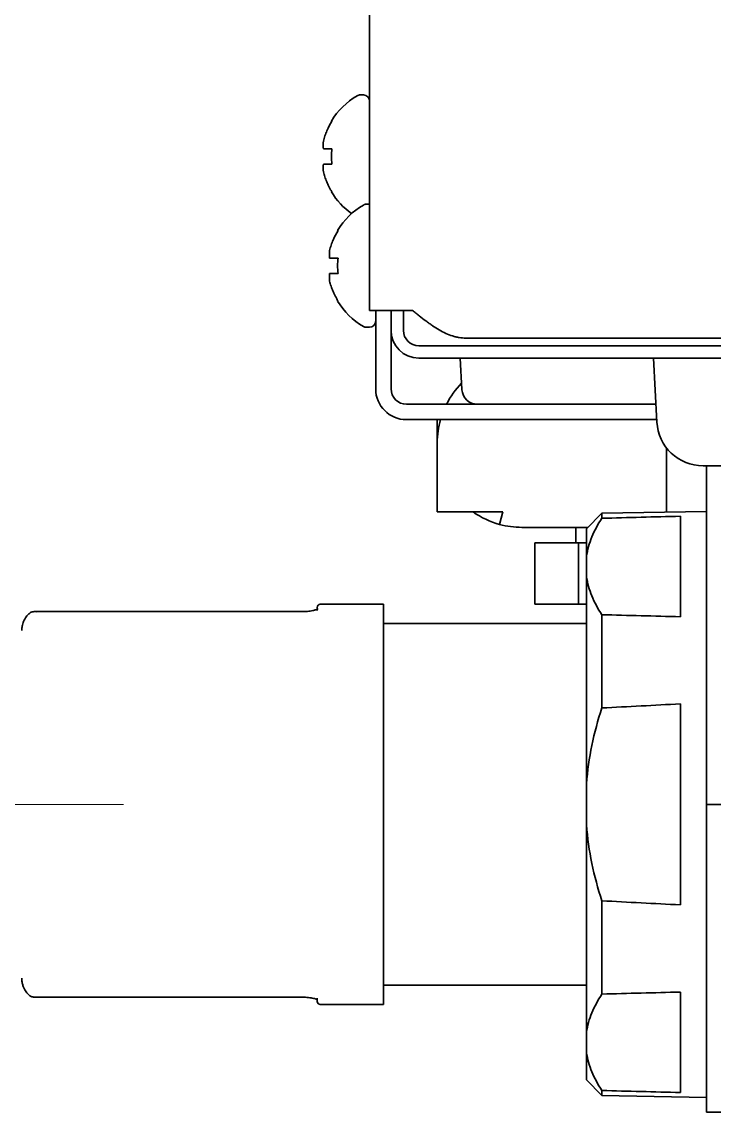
# Model space of a CAD drawing. Extents: x 6336 to 10269, y -393 to 3036.
# Drawn here: x 9471.5 to 9516.5, y 1322 to 1392.9 of the extents above; entities that cross this region are included whole.
import ezdxf

# ---------------------------------------------------------------- set-up
doc = ezdxf.new("R2010")
doc.units = 0
doc.header["$LTSCALE"] = 5
doc.layers.get('0').update_dxf_attribs({"linetype": 'CONTINUOUS', "lineweight": 0})
doc.layers.add('1', color=7, linetype='CONTINUOUS', true_color=0xffffff)

msp = doc.modelspace()

# ---------------------------------------------------------------- linework, layer by layer
at = {"color": 4}
msp.add_line((9378.073, 1342.026), (9478.073, 1342.026), dxfattribs=at)
at = {"layer": '1', "color": 7, "linetype": 'Continuous', "lineweight": 35}
for p, q in [((9494.073, 1374.126), (9494.073, 1903.194)), ((9493.673, 1388.126), (9493.473, 1388.126)), ((9491.595, 1386.426), (9491.628, 1386.426)), ((9491.628, 1381.826), (9491.595, 1381.826)), ((9494.073, 1381.026), (9493.873, 1381.026)), ((9491.995, 1379.326), (9492.028, 1379.326)), ((9492.028, 1374.726), (9491.995, 1374.726)), ((9494.073, 1374.126), (9495.873, 1374.126)), ((9494.473, 1369.026), (9494.473, 1374.126)), ((9495.473, 1372.826), (9495.473, 1374.126)), ((9495.873, 1374.126), (9496.873, 1374.126)), ((9496.273, 1372.826), (9496.273, 1374.126)), ((9493.873, 1373.026), (9494.073, 1373.026)), ((9495.473, 1372.816), (9495.473, 1369.026)), ((10131.473, 1371.826), (9497.273, 1371.826)), ((10128.809, 1372.326), (9500.337, 1372.326)), ((10131.473, 1371.026), (9497.273, 1371.026)), ((9500.08, 1368.974), (9499.973, 1371.026)), ((9512.536, 1371.026), (9512.754, 1366.869)), ((9496.473, 1368.026), (9497.473, 1368.026)), ((9497.473, 1368.026), (9499.473, 1368.026)), ((9499.473, 1368.026), (9501.079, 1368.026)), ((9501.079, 1368.026), (9502.077, 1368.026)), ((9502.077, 1368.026), (9512.693, 1368.026)), ((9496.473, 1367.026), (9497.473, 1367.026)), ((9499.473, 1367.026), (9497.473, 1367.026)), ((9498.473, 1365.526), (9498.473, 1367.026)), ((9512.745, 1367.026), (9499.473, 1367.026)), ((9498.473, 1365.526), (9498.473, 1361.026)), ((9513.373, 1361.017), (9513.373, 1365.195)), ((9515.75, 1364.026), (9535.196, 1364.026)), ((9515.973, 1364.026), (9515.973, 1342.026)), ((9515.973, 1361.062), (9509.173, 1360.944)), ((9498.473, 1361.026), (9502.746, 1361.026)), ((9502.746, 1361.026), (9502.526, 1360.22)), ((9509.173, 1360.944), (9508.173, 1359.926)), ((9509.173, 1360.944), (9509.173, 1360.617)), ((9514.273, 1360.749), (9514.273, 1354.22)), ((9503.973, 1360.026), (9508.271, 1360.026)), ((9507.473, 1360.026), (9507.473, 1359.026)), ((9508.173, 1358.153), (9508.173, 1359.926)), ((9504.823, 1359.026), (9507.648, 1359.026)), ((9504.823, 1359.026), (9504.823, 1355.026)), ((9507.648, 1359.026), (9508.173, 1359.026)), ((9507.648, 1355.026), (9507.648, 1359.026)), ((9508.173, 1356.816), (9508.173, 1358.153)), ((9508.173, 1343.363), (9508.173, 1356.816)), ((9490.673, 1354.826), (9490.673, 1354.627)), ((9494.973, 1355.026), (9490.873, 1355.026)), ((9494.973, 1329.026), (9494.973, 1355.026)), ((9507.648, 1355.026), (9504.823, 1355.026)), ((9508.173, 1355.026), (9507.648, 1355.026)), ((9489.673, 1354.552), (9472.352, 1354.552)), ((9509.173, 1354.352), (9509.173, 1348.291)), ((9508.173, 1353.776), (9494.973, 1353.776)), ((9514.273, 1348.555), (9514.273, 1335.497)), ((9508.173, 1340.689), (9508.173, 1343.363)), ((9515.973, 1322.026), (9515.973, 1342.026)), ((9515.973, 1342.026), (9516.973, 1342.026)), ((9508.173, 1327.236), (9508.173, 1340.689)), ((9509.173, 1335.761), (9509.173, 1329.7)), ((9494.973, 1330.276), (9508.173, 1330.276)), ((9472.355, 1329.5), (9489.673, 1329.5)), ((9490.673, 1329.226), (9490.673, 1329.425)), ((9514.273, 1329.832), (9514.273, 1323.303)), ((9490.873, 1329.026), (9494.973, 1329.026)), ((9508.173, 1325.899), (9508.173, 1327.236)), ((9508.173, 1324.126), (9508.173, 1325.899)), ((9508.173, 1324.126), (9509.173, 1323.109)), ((9509.173, 1323.109), (9509.173, 1323.435)), ((9509.173, 1323.109), (9515.973, 1322.99)), ((9515.973, 1322.026), (9516.973, 1322.026))]:
    msp.add_line(p, q, dxfattribs=at)
for centre, radius, start, end in [((9495.693, 1383.927), 4.8, 120.30118, 148.60739), ((9493.473, 1387.726), 0.4, 90, 120.30118), ((9493.673, 1387.726), 0.4, 0, 90), ((9495.375, 1384.126), 3.78, 172.39595, 179.99653), ((9495.375, 1384.126), 3.78, 180.00345, 187.60407), ((9495.693, 1384.325), 4.8, 211.34588, 234.50984), ((9496.093, 1376.827), 4.8, 120.30118, 148.62729), ((9493.873, 1380.626), 0.4, 90, 120.30118), ((9496.093, 1377.225), 4.8, 211.37271, 239.69882), ((9493.873, 1373.426), 0.4, 239.69882, 270), ((9494.073, 1373.426), 0.4, 270, 0), ((9497.273, 1372.826), 1.8, 180, 270), ((9497.273, 1372.826), 1, 180, 270), ((9496.473, 1369.026), 2, 180, 270), ((9496.473, 1369.026), 1, 180, 270), ((9503.973, 1365.526), 5.5, 135.37128, 152.96348), ((9501.079, 1369.026), 1, 183, 270), ((9503.973, 1365.526), 5.5, 164.17261, 180), ((9515.75, 1367.026), 3, 183, 270), ((9503.973, 1365.526), 5.5, 234.9032, 254.74488), ((9503.973, 1365.526), 5.5, 254.74488, 270), ((9490.873, 1354.826), 0.2, 90, 180), ((9651.274, -1348.609), 2700.641, 92.907807, 93.016155), ((9651.274, 4032.661), 2700.641, 266.983845, 267.092193), ((9490.873, 1329.226), 0.2, 180, 270)]:
    msp.add_arc(centre, radius, start, end, dxfattribs=at)
for centre, major_axis, start_param, end_param in [((9651.274, 12.167), (2700.641, 0), 1.621547, 1.623438), ((9651.274, 2702.802), (2700.641, 0), 4.659747, 4.661638), ((9651.274, -18.75), (-2700.641, 0), 4.76314, 4.765031), ((9651.274, 2671.885), (-2700.641, 0), 1.518154, 1.520046)]:
    msp.add_ellipse(centre, major_axis=major_axis, ratio=0.5, start_param=start_param, end_param=end_param, dxfattribs=at)
for points, knots in [([(9491.628, 1386.426), (9491.503, 1386.223), (9491.396, 1386.013), (9491.258, 1385.688), (9491.216, 1385.578), (9491.14, 1385.355), (9491.107, 1385.241), (9491.077, 1385.126)], [0, 0, 0, 0, 0.5, 0.5, 0.75, 0.75, 1, 1, 1, 1]), ([(9491.628, 1383.626), (9491.503, 1383.626), (9491.396, 1383.626), (9491.258, 1383.626), (9491.216, 1383.626), (9491.14, 1383.626), (9491.107, 1383.626), (9491.077, 1383.626)], [0, 0, 0, 0, 0.5, 0.5, 0.75, 0.75, 1, 1, 1, 1]), ([(9492.028, 1379.326), (9491.903, 1379.123), (9491.796, 1378.913), (9491.658, 1378.588), (9491.616, 1378.478), (9491.54, 1378.255), (9491.507, 1378.141), (9491.477, 1378.026)], [0, 0, 0, 0, 0.5, 0.5, 0.75, 0.75, 1, 1, 1, 1]), ([(9492.028, 1376.526), (9491.903, 1376.526), (9491.796, 1376.526), (9491.658, 1376.526), (9491.616, 1376.526), (9491.54, 1376.526), (9491.507, 1376.526), (9491.477, 1376.526)], [0, 0, 0, 0, 0.5, 0.5, 0.75, 0.75, 1, 1, 1, 1]), ([(9496.873, 1374.126), (9496.909, 1374.096), (9496.946, 1374.067), (9497.018, 1374.008), (9497.127, 1373.919), (9497.234, 1373.832), (9497.45, 1373.66), (9497.593, 1373.547), (9497.808, 1373.385), (9497.88, 1373.332), (9497.989, 1373.254), (9498.025, 1373.228), (9498.097, 1373.177), (9498.134, 1373.152), (9498.316, 1373.028), (9498.461, 1372.937), (9498.752, 1372.769), (9498.896, 1372.694), (9499.183, 1372.564), (9499.326, 1372.508), (9499.542, 1372.441), (9499.615, 1372.421), (9499.723, 1372.395), (9499.76, 1372.387), (9499.832, 1372.373), (9499.869, 1372.366), (9500.05, 1372.338), (9500.193, 1372.326), (9500.337, 1372.326)], [0, 0, 0, 0, 0.03125, 0.03125, 0.0625, 0.125, 0.125, 0.25, 0.25, 0.3125, 0.3125, 0.34375, 0.34375, 0.375, 0.375, 0.5, 0.5, 0.625, 0.625, 0.75, 0.75, 0.8125, 0.8125, 0.84375, 0.84375, 0.875, 0.875, 1, 1, 1, 1]), ([(9508.173, 1358.153), (9508.235, 1358.574), (9508.354, 1358.99), (9508.693, 1359.811), (9508.912, 1360.216), (9509.173, 1360.617)], [0, 0, 0, 0, 0.5, 0.5, 1, 1, 1, 1]), ([(9509.173, 1354.352), (9508.912, 1354.753), (9508.693, 1355.159), (9508.354, 1355.979), (9508.235, 1356.395), (9508.173, 1356.816)], [0, 0, 0, 0, 0.5, 0.5, 1, 1, 1, 1]), ([(9490.711, 1354.727), (9490.711, 1354.727), (9490.71, 1354.726), (9490.687, 1354.71), (9490.587, 1354.669), (9490.378, 1354.612), (9490.048, 1354.565), (9489.753, 1354.547), (9489.599, 1354.554), (9489.577, 1354.555)], [0, 0, 0, 0, 0.018111, 0.118249, 0.264032, 0.470073, 0.710482, 0.959056, 1, 1, 1, 1]), ([(9471.473, 1353.324), (9471.473, 1353.331), (9471.473, 1353.339), (9471.473, 1353.354), (9471.474, 1353.377), (9471.476, 1353.43), (9471.48, 1353.475), (9471.488, 1353.535), (9471.492, 1353.564), (9471.503, 1353.622), (9471.509, 1353.651), (9471.529, 1353.735), (9471.545, 1353.789), (9471.583, 1353.894), (9471.603, 1353.945), (9471.626, 1353.994)], [0, 0, 0, 0, 0.03125, 0.03125, 0.0625, 0.125, 0.25, 0.25, 0.375, 0.375, 0.5, 0.5, 0.75, 0.75, 1, 1, 1, 1]), ([(9471.626, 1353.994), (9471.65, 1354.044), (9471.676, 1354.094), (9471.736, 1354.19), (9471.769, 1354.236), (9471.825, 1354.303), (9471.845, 1354.324), (9471.887, 1354.367), (9471.909, 1354.387), (9471.978, 1354.445), (9472.028, 1354.481), (9472.084, 1354.511)], [0, 0, 0, 0, 0.25, 0.25, 0.5, 0.5, 0.625, 0.625, 0.75, 0.75, 1, 1, 1, 1]), ([(9508.173, 1343.363), (9508.235, 1344.206), (9508.354, 1345.037), (9508.693, 1346.678), (9508.912, 1347.489), (9509.173, 1348.291)], [0, 0, 0, 0, 0.5, 0.5, 1, 1, 1, 1]), ([(9509.173, 1335.761), (9508.912, 1336.563), (9508.693, 1337.374), (9508.354, 1339.016), (9508.235, 1339.847), (9508.173, 1340.689)], [0, 0, 0, 0, 0.5, 0.5, 1, 1, 1, 1]), ([(9471.626, 1330.059), (9471.65, 1330.008), (9471.676, 1329.958), (9471.736, 1329.862), (9471.769, 1329.816), (9471.825, 1329.75), (9471.845, 1329.728), (9471.887, 1329.686), (9471.909, 1329.665), (9471.978, 1329.607), (9472.028, 1329.572), (9472.084, 1329.541)], [0, 0, 0, 0, 0.25, 0.25, 0.5, 0.5, 0.625, 0.625, 0.75, 0.75, 1, 1, 1, 1]), ([(9472.473, 1329.507), (9472.465, 1329.506), (9472.457, 1329.505), (9472.44, 1329.504), (9472.432, 1329.503), (9472.407, 1329.501), (9472.391, 1329.5), (9472.342, 1329.499), (9472.309, 1329.5), (9472.244, 1329.506), (9472.212, 1329.51), (9472.148, 1329.522), (9472.116, 1329.531), (9472.084, 1329.541)], [0, 0, 0, 0, 0.0625, 0.0625, 0.125, 0.125, 0.25, 0.25, 0.5, 0.5, 0.75, 0.75, 1, 1, 1, 1]), ([(9489.673, 1329.496), (9489.719, 1329.498), (9489.896, 1329.5), (9490.2, 1329.47), (9490.499, 1329.412), (9490.664, 1329.355), (9490.709, 1329.328), (9490.711, 1329.325), (9490.711, 1329.325)], [0, 0, 0, 0, 0.089897, 0.349036, 0.612704, 0.835843, 0.975178, 1, 1, 1, 1]), ([(9508.173, 1327.236), (9508.235, 1327.657), (9508.354, 1328.073), (9508.693, 1328.894), (9508.912, 1329.299), (9509.173, 1329.7)], [0, 0, 0, 0, 0.5, 0.5, 1, 1, 1, 1]), ([(9509.173, 1323.435), (9508.912, 1323.836), (9508.693, 1324.242), (9508.354, 1325.062), (9508.235, 1325.478), (9508.173, 1325.899)], [0, 0, 0, 0, 0.5, 0.5, 1, 1, 1, 1])]:
    msp.add_open_spline(points, degree=3, knots=knots, dxfattribs=at)
for points in [[(9491.077, 1385.126), (9491.074, 1385.1), (9491.068, 1385.049), (9491.063, 1384.975), (9491.061, 1384.903), (9491.061, 1384.833), (9491.064, 1384.764), (9491.069, 1384.695), (9491.074, 1384.649), (9491.077, 1384.626)], [(9491.077, 1384.626), (9491.091, 1384.626), (9491.121, 1384.626), (9491.171, 1384.626), (9491.228, 1384.626), (9491.289, 1384.626), (9491.355, 1384.626), (9491.43, 1384.626), (9491.517, 1384.626), (9491.589, 1384.626), (9491.628, 1384.626)], [(9491.077, 1383.626), (9491.074, 1383.602), (9491.069, 1383.555), (9491.064, 1383.484), (9491.061, 1383.412), (9491.061, 1383.341), (9491.064, 1383.269), (9491.069, 1383.198), (9491.074, 1383.15), (9491.077, 1383.126)], [(9491.077, 1383.126), (9491.091, 1383.072), (9491.121, 1382.964), (9491.171, 1382.802), (9491.228, 1382.643), (9491.289, 1382.488), (9491.355, 1382.336), (9491.43, 1382.18), (9491.517, 1382.013), (9491.589, 1381.89), (9491.628, 1381.826)], [(9491.477, 1378.026), (9491.474, 1378.002), (9491.469, 1377.955), (9491.464, 1377.884), (9491.461, 1377.812), (9491.461, 1377.741), (9491.464, 1377.669), (9491.469, 1377.598), (9491.474, 1377.55), (9491.477, 1377.526)], [(9491.477, 1377.526), (9491.491, 1377.526), (9491.521, 1377.526), (9491.571, 1377.526), (9491.628, 1377.526), (9491.689, 1377.526), (9491.755, 1377.526), (9491.83, 1377.526), (9491.917, 1377.526), (9491.989, 1377.526), (9492.028, 1377.526)], [(9492.028, 1377.526), (9492.006, 1377.359), (9491.984, 1377.026), (9492.006, 1376.693), (9492.028, 1376.526)], [(9491.477, 1376.526), (9491.474, 1376.5), (9491.468, 1376.449), (9491.463, 1376.375), (9491.461, 1376.303), (9491.461, 1376.233), (9491.464, 1376.164), (9491.469, 1376.095), (9491.474, 1376.049), (9491.477, 1376.026)], [(9491.477, 1376.026), (9491.491, 1375.972), (9491.521, 1375.864), (9491.571, 1375.702), (9491.628, 1375.543), (9491.689, 1375.388), (9491.755, 1375.236), (9491.83, 1375.08), (9491.917, 1374.913), (9491.989, 1374.79), (9492.028, 1374.726)], [(9472.084, 1354.511), (9472.126, 1354.525), (9472.212, 1354.545), (9472.342, 1354.555), (9472.429, 1354.55), (9472.473, 1354.545)], [(9471.473, 1330.729), (9471.473, 1330.642), (9471.488, 1330.475), (9471.546, 1330.249), (9471.598, 1330.119), (9471.626, 1330.059)]]:
    msp.add_open_spline(points, degree=3, dxfattribs=at)

doc.saveas('drawing.dxf')
